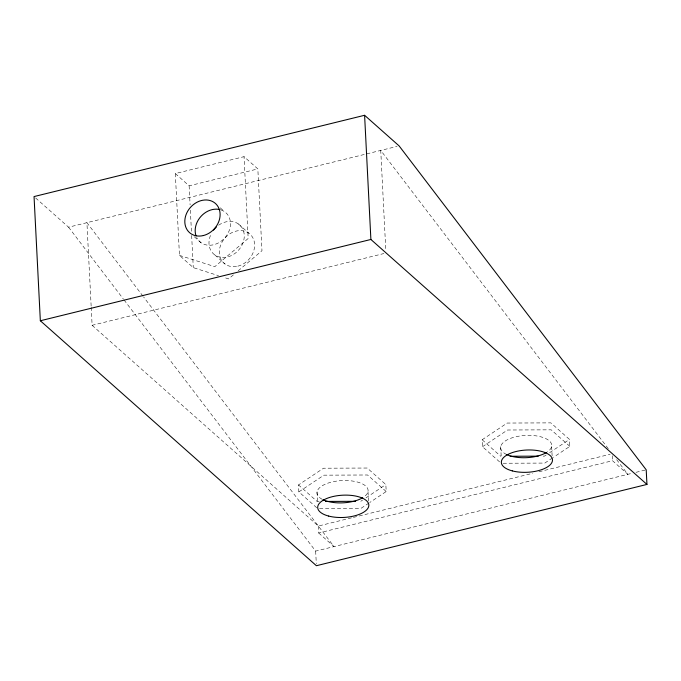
<?xml version="1.0" encoding="UTF-8"?>
<svg xmlns="http://www.w3.org/2000/svg" width="681" height="681" viewBox="0 0 681 681"><rect width="100%" height="100%" fill="white"/><g stroke="black" fill="none" stroke-linecap="round" stroke-linejoin="round"><path stroke-width="0.51" stroke-dasharray="3.4 2.55" d="M233.387 274.877L228.62 278.904L223.572 277.286M238.154 270.851L261.972 250.727L257.835 168.914L244.028 156.664L175.323 173.561L179.469 255.375L193.276 267.624L218.524 275.677M316.716 507.737L298.865 491.886L298.508 484.932L323.543 468.213L367.212 468.034L385.846 484.566L386.204 491.529L369.8 502.476M298.865 491.886L323.901 475.168L367.57 474.989L386.204 491.529M360.811 501.284L362.539 500.135M365.995 497.828L385.846 484.566M368.932 503.055L361.168 508.239L317.499 508.426M499.582 461.88L482.497 446.727L482.148 439.764L507.183 423.054L550.852 422.875L569.486 439.407L569.835 446.361L553.44 457.317M482.497 446.727L507.532 430.009L551.201 429.83L569.835 446.361M546.179 454.968L544.451 456.125L542.374 456.134M549.627 452.661L569.486 439.407M552.572 457.896L544.8 463.08L501.131 463.259M175.323 173.561L189.131 185.811L257.835 168.914M35.616 197.967L68.56 227.19L397.066 146.406M91.211 307.31L92.122 325.297L383.88 253.545M92.122 325.297L318.333 526.03L352.358 517.662M353.388 517.407L532.772 473.286M538.96 471.771L610.099 454.278M318.333 526.03L318.691 532.985L612.508 460.722L627.848 474.334L615.922 458.705M124.044 299.929L315.661 551.108L631.925 473.329M636.011 472.325L646.209 469.813M319.227 501.454L317.142 501.463L298.508 484.932M179.469 255.375L214.821 266.654L248.173 238.478L244.028 156.664M482.148 439.764L500.782 456.304M220.227 207.807L224.662 211.74M238.461 223.989L248.812 233.174M194.332 236.767L200.98 242.666M214.787 254.915L225.139 264.1M318.691 532.985L334.022 546.596L143.648 297.035M608.286 448.694L380.739 150.416L385.778 249.859M143.001 296.192L86.921 222.678L91.152 306.254M68.56 227.19L123.397 299.078M612.262 455.759L612.508 460.722M551.644 446.438L552.121 455.827M500.697 446.651L501.276 458.126M368.004 491.605L368.481 500.995M317.057 491.81L317.584 502.246M315.661 551.108L316.299 563.63M189.131 185.811L190.093 204.879M190.365 210.174L191.429 231.293M191.642 235.447L193.276 267.624M218.644 225.198A19.502 16.046 -48.4 0 1 244.062 233.311A19.502 16.046 -48.4 0 1 223.828 257.503A19.502 16.046 -48.4 0 1 210.914 234.443M220.865 209.85A19.502 16.046 -48.4 0 1 224.943 237.72A19.502 16.046 -48.4 0 1 196.681 237.533M506.63 454.533A25.589 11.134 -2.9 0 1 508.043 439.424A25.589 11.134 -2.9 0 1 542.544 437.313A25.589 11.134 -2.9 0 1 547.149 452.056M322.164 499.284A25.589 11.134 -2.9 0 1 325.041 484.293A25.589 11.134 -2.9 0 1 359.245 482.582A25.589 11.134 -2.9 0 1 363.518 497.215M237.865 266.169A19.502 16.046 -48.4 0 0 251.8 236.12A19.502 16.046 -48.4 0 0 221.265 243.628A19.502 16.046 -48.4 0 0 237.865 266.169"/><path stroke-width="1.02" d="M364.599 115.285L34.05 196.571L40.341 320.76L316.401 565.715L646.95 484.429L646.209 469.813L399.109 145.904L364.599 115.285L370.89 239.465L646.95 484.429M40.341 320.76L370.89 239.465M510.137 456.261L538.211 456.151M325.458 501.429L355.618 501.31M213.528 230.118A19.502 16.046 -48.4 0 1 216.286 227.105M196.026 235.932A19.502 16.046 -48.4 0 1 201.04 216.303A19.502 16.046 -48.4 0 1 220.04 209.62M546.366 452.55A25.589 11.134 -2.9 0 1 506.63 454.533M362.726 497.717A25.589 11.134 -2.9 0 1 322.998 499.701M328.668 516.07A25.589 11.134 -2.9 0 0 368.744 506.213A25.589 11.134 -2.9 0 0 332.405 496.67A25.589 11.134 -2.9 0 0 328.668 516.07M512.308 470.903A25.589 11.134 -2.9 0 0 552.385 461.046A25.589 11.134 -2.9 0 0 516.036 451.512A25.589 11.134 -2.9 0 0 512.308 470.903M203.355 235.549A19.502 16.046 -48.4 0 0 217.29 205.5A19.502 16.046 -48.4 0 0 186.756 213.008A19.502 16.046 -48.4 0 0 203.355 235.549"/></g></svg>
